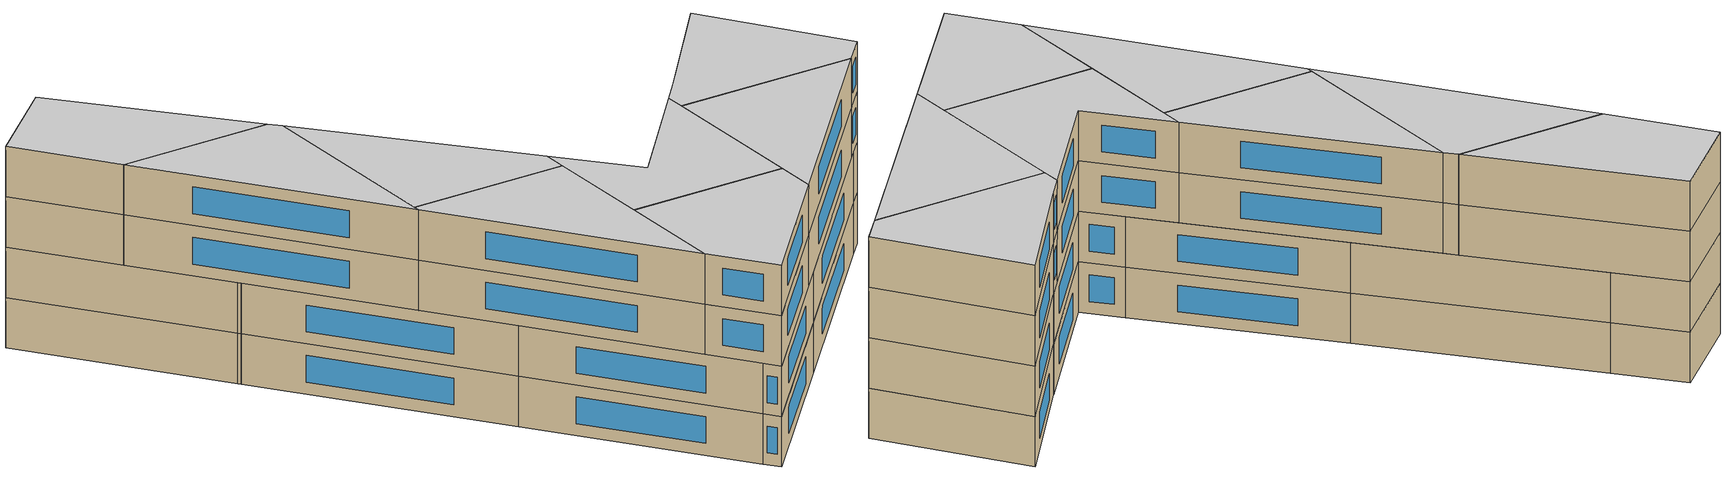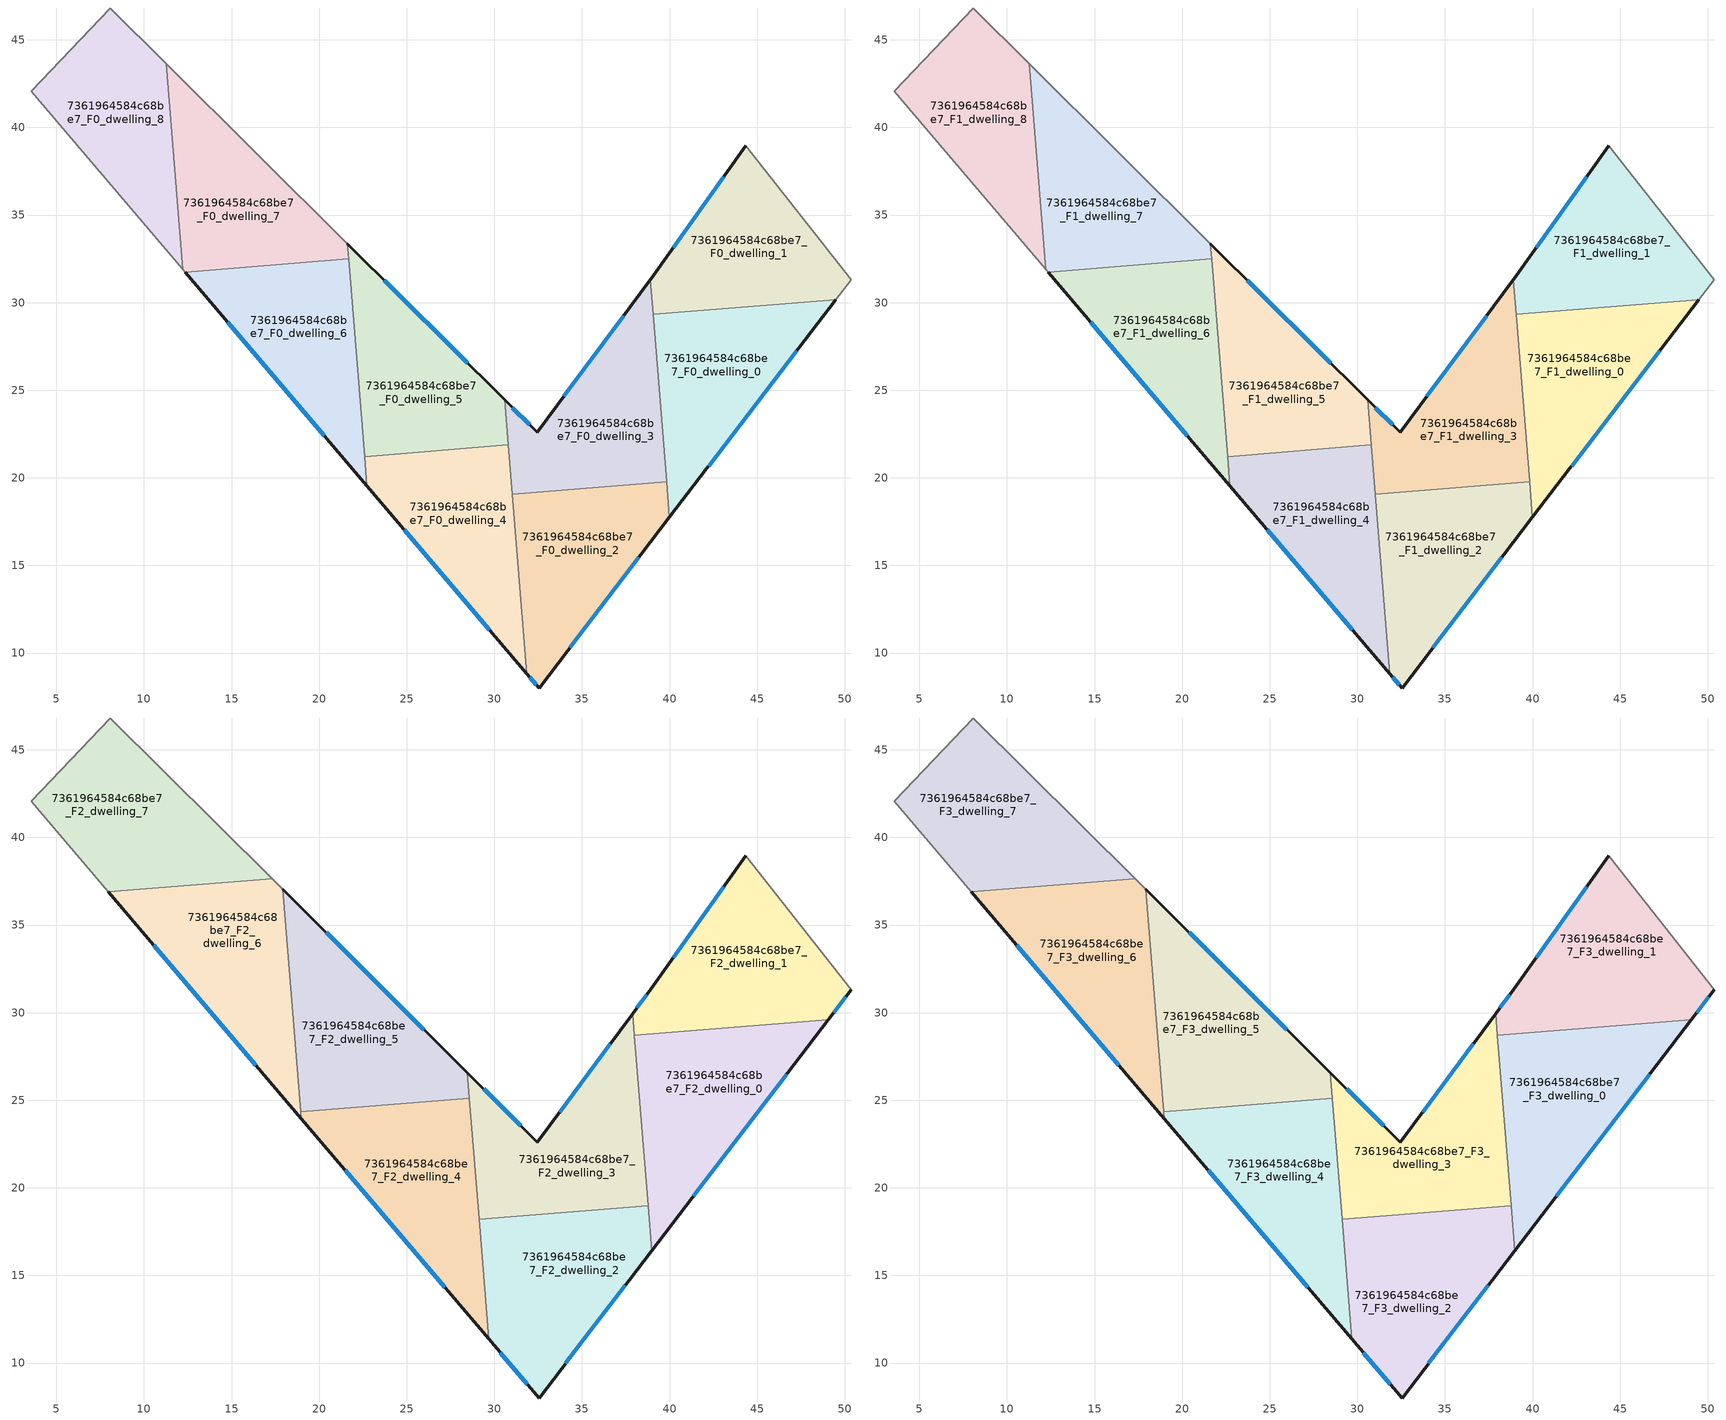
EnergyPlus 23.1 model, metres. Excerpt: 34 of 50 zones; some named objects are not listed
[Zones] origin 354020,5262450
7361964584c68be7_F0_dwelling_0
 floor ground (EU_floor_Construction): 49.49,30.17 39.99,17.74 39.06,29.33 z0
 wall outside (EU_wall_Construction): 39.99,17.74 49.49,30.17 z0:3
 wall to 7361964584c68be7_F0_dwelling_1 (EU_wall_Construction): 49.49,30.17 39.06,29.33 z0:3
 wall to 7361964584c68be7_F0_dwelling_3 (EU_wall_Construction): 39.06,29.33 39.83,19.78 z0:3
 wall to 7361964584c68be7_F0_dwelling_2 (EU_wall_Construction): 39.83,19.78 39.99,17.74 z0:3
 window (EU_Window_Construction): 42.23,20.66 47.26,27.25 z0.7:2.3
7361964584c68be7_F0_dwelling_1
 floor ground (EU_floor_Construction): 44.35,38.96 50.37,31.32 49.49,30.17 39.06,29.33 38.9,31.3 38.93,31.35 z0
 wall outside (EU_wall_Construction): 44.35,38.96 38.93,31.35 38.9,31.3 z0:3
 wall adiabatic (EU_wall_Construction): 49.49,30.17 50.37,31.32 44.35,38.96 z0:3
 wall to 7361964584c68be7_F0_dwelling_3 (EU_wall_Construction): 38.9,31.3 39.06,29.33 z0:3
 window (EU_Window_Construction): 43.08,37.17 40.21,33.13 z0.7:2.3
7361964584c68be7_F0_dwelling_2
 floor ground (EU_floor_Construction): 39.83,19.78 39.99,17.74 32.55,8.01 31.85,8.83 31.03,19.07 z0
 wall outside (EU_wall_Construction): 31.85,8.83 32.55,8.01 39.99,17.74 z0:3
 wall to 7361964584c68be7_F0_dwelling_3 (EU_wall_Construction): 39.83,19.78 31.03,19.07 z0:3
 wall to 7361964584c68be7_F0_dwelling_4 (EU_wall_Construction): 31.03,19.07 31.85,8.83 z0:3
 window (EU_Window_Construction): 32.02,8.63 32.39,8.2 / 34.3,10.29 38.25,15.46 z0.7:2.3
7361964584c68be7_F0_dwelling_3
 floor ground (EU_floor_Construction): 38.9,31.3 39.83,19.78 31.03,19.07 30.6,24.45 32.45,22.6 z0
 wall outside (EU_wall_Construction): 38.9,31.3 32.45,22.6 30.6,24.45 z0:3
 wall to 7361964584c68be7_F0_dwelling_5 (EU_wall_Construction): 30.6,24.45 30.8,21.88 z0:3
 wall to 7361964584c68be7_F0_dwelling_4 (EU_wall_Construction): 30.8,21.88 31.03,19.07 z0:3
 window (EU_Window_Construction): 32.02,23.03 31.03,24.01 / 37.39,29.26 33.97,24.64 z0.7:2.3
7361964584c68be7_F0_dwelling_4
 floor ground (EU_floor_Construction): 30.8,21.88 31.85,8.83 22.73,19.55 22.59,21.22 z0
 wall outside (EU_wall_Construction): 22.73,19.55 31.85,8.83 z0:3
 wall to 7361964584c68be7_F0_dwelling_5 (EU_wall_Construction): 30.8,21.88 22.59,21.22 z0:3
 wall to 7361964584c68be7_F0_dwelling_6 (EU_wall_Construction): 22.59,21.22 22.73,19.55 z0:3
 window (EU_Window_Construction): 24.87,17.03 29.71,11.34 z0.7:2.3
7361964584c68be7_F0_dwelling_5
 floor ground (EU_floor_Construction): 30.6,24.45 30.8,21.88 22.59,21.22 21.62,33.37 z0
 wall outside (EU_wall_Construction): 30.6,24.45 21.62,33.37 z0:3
 wall to 7361964584c68be7_F0_dwelling_7 (EU_wall_Construction): 21.62,33.37 21.69,32.5 z0:3
 wall to 7361964584c68be7_F0_dwelling_6 (EU_wall_Construction): 21.69,32.49 22.59,21.22 z0:3
 window (EU_Window_Construction): 28.49,26.54 23.73,31.28 z0.7:2.3
7361964584c68be7_F0_dwelling_6
 floor ground (EU_floor_Construction): 21.69,32.5 22.73,19.55 12.35,31.74 z0
 wall outside (EU_wall_Construction): 12.35,31.74 22.73,19.55 z0:3
 wall to 7361964584c68be7_F0_dwelling_7 (EU_wall_Construction): 21.69,32.5 12.35,31.74 z0:3
 window (EU_Window_Construction): 14.79,28.88 20.29,22.41 z0.7:2.3
7361964584c68be7_F0_dwelling_7
 floor ground (EU_floor_Construction): 21.62,33.37 21.69,32.5 12.35,31.74 12.22,31.89 11.28,43.65 z0
 wall adiabatic (EU_wall_Construction): 12.22,31.89 12.35,31.74 / 21.62,33.37 11.28,43.65 z0:3
 wall to 7361964584c68be7_F0_dwelling_8 (EU_wall_Construction): 11.28,43.65 12.22,31.89 z0:3
7361964584c68be7_F0_dwelling_8
 floor ground (EU_floor_Construction): 11.28,43.65 12.22,31.89 3.57,42.07 8.09,46.82 z0
 wall adiabatic (EU_wall_Construction): 11.28,43.65 8.09,46.82 3.57,42.07 12.22,31.89 z0:3
7361964584c68be7_F1_dwelling_0
 floor to 7361964584c68be7_F0_dwelling_0 (EU_floor_Construction): 49.49,30.17 39.99,17.74 39.06,29.33 z3
 wall outside (EU_wall_Construction): 39.99,17.74 49.49,30.17 z3:6
 wall to 7361964584c68be7_F1_dwelling_1 (EU_wall_Construction): 49.49,30.17 39.06,29.33 z3:6
 wall to 7361964584c68be7_F1_dwelling_3 (EU_wall_Construction): 39.06,29.33 39.83,19.78 z3:6
 wall to 7361964584c68be7_F1_dwelling_2 (EU_wall_Construction): 39.83,19.78 39.99,17.74 z3:6
 window (EU_Window_Construction): 42.23,20.66 47.26,27.25 z3.7:5.3
7361964584c68be7_F1_dwelling_1
 floor to 7361964584c68be7_F0_dwelling_1 (EU_floor_Construction): 44.35,38.96 50.37,31.32 49.49,30.17 39.06,29.33 38.9,31.3 38.93,31.35 z3
 wall outside (EU_wall_Construction): 44.35,38.96 38.93,31.35 38.9,31.3 z3:6
 wall adiabatic (EU_wall_Construction): 49.49,30.17 50.37,31.32 44.35,38.96 z3:6
 wall to 7361964584c68be7_F1_dwelling_3 (EU_wall_Construction): 38.9,31.3 39.06,29.33 z3:6
 window (EU_Window_Construction): 43.08,37.17 40.21,33.13 z3.7:5.3
7361964584c68be7_F1_dwelling_2
 floor to 7361964584c68be7_F0_dwelling_2 (EU_floor_Construction): 39.83,19.78 39.99,17.74 32.55,8.01 31.85,8.83 31.03,19.07 z3
 wall outside (EU_wall_Construction): 31.85,8.83 32.55,8.01 39.99,17.74 z3:6
 wall to 7361964584c68be7_F1_dwelling_3 (EU_wall_Construction): 39.83,19.78 31.03,19.07 z3:6
 wall to 7361964584c68be7_F1_dwelling_4 (EU_wall_Construction): 31.03,19.07 31.85,8.83 z3:6
 window (EU_Window_Construction): 32.02,8.63 32.39,8.2 / 34.3,10.29 38.25,15.46 z3.7:5.3
7361964584c68be7_F1_dwelling_3
 floor to 7361964584c68be7_F0_dwelling_3 (EU_floor_Construction): 38.9,31.3 39.83,19.78 31.03,19.07 30.6,24.45 32.45,22.6 z3
 wall outside (EU_wall_Construction): 38.9,31.3 32.45,22.6 30.6,24.45 z3:6
 wall to 7361964584c68be7_F1_dwelling_5 (EU_wall_Construction): 30.6,24.45 30.8,21.88 z3:6
 wall to 7361964584c68be7_F1_dwelling_4 (EU_wall_Construction): 30.8,21.88 31.03,19.07 z3:6
 window (EU_Window_Construction): 32.02,23.03 31.03,24.01 / 37.39,29.26 33.97,24.64 z3.7:5.3
7361964584c68be7_F1_dwelling_4
 floor to 7361964584c68be7_F0_dwelling_4 (EU_floor_Construction): 30.8,21.88 31.85,8.83 22.73,19.55 22.59,21.22 z3
 wall outside (EU_wall_Construction): 22.73,19.55 31.85,8.83 z3:6
 wall to 7361964584c68be7_F1_dwelling_5 (EU_wall_Construction): 30.8,21.88 22.59,21.22 z3:6
 wall to 7361964584c68be7_F1_dwelling_6 (EU_wall_Construction): 22.59,21.22 22.73,19.55 z3:6
 window (EU_Window_Construction): 24.87,17.03 29.71,11.34 z3.7:5.3
 ceiling adiabatic (EU_roof_Construction): 29.67,11.39 28.84,21.72 22.59,21.22 22.73,19.55 z6
7361964584c68be7_F1_dwelling_5
 floor to 7361964584c68be7_F0_dwelling_5 (EU_floor_Construction): 30.6,24.45 30.8,21.88 22.59,21.22 21.62,33.37 z3
 wall outside (EU_wall_Construction): 30.6,24.45 21.62,33.37 z3:6
 wall to 7361964584c68be7_F1_dwelling_7 (EU_wall_Construction): 21.62,33.37 21.69,32.5 z3:6
 wall to 7361964584c68be7_F1_dwelling_6 (EU_wall_Construction): 21.69,32.49 22.59,21.22 z3:6
 window (EU_Window_Construction): 28.49,26.54 23.73,31.28 z3.7:5.3
 ceiling adiabatic (EU_roof_Construction): 28.84,21.72 28.45,26.58 21.62,33.37 22.59,21.22 z6
7361964584c68be7_F1_dwelling_6
 floor to 7361964584c68be7_F0_dwelling_6 (EU_floor_Construction): 21.69,32.5 22.73,19.55 12.35,31.74 z3
 wall outside (EU_wall_Construction): 12.35,31.74 22.73,19.55 z3:6
 wall to 7361964584c68be7_F1_dwelling_7 (EU_wall_Construction): 21.69,32.5 12.35,31.74 z3:6
 window (EU_Window_Construction): 14.79,28.88 20.29,22.41 z3.7:5.3
 ceiling adiabatic (EU_roof_Construction): 22.73,19.55 21.69,32.5 18.32,32.22 18.98,23.95 z6
7361964584c68be7_F1_dwelling_7
 floor to 7361964584c68be7_F0_dwelling_7 (EU_floor_Construction): 21.62,33.37 21.69,32.5 12.35,31.74 12.22,31.89 11.28,43.65 z3
 wall adiabatic (EU_wall_Construction): 12.22,31.89 12.35,31.74 / 21.62,33.37 11.28,43.65 z3:6
 wall to 7361964584c68be7_F1_dwelling_8 (EU_wall_Construction): 11.28,43.65 12.22,31.89 z3:6
7361964584c68be7_F1_dwelling_8
 floor to 7361964584c68be7_F0_dwelling_8 (EU_floor_Construction): 11.28,43.65 12.22,31.89 3.57,42.07 8.09,46.82 z3
 wall adiabatic (EU_wall_Construction): 11.28,43.65 8.09,46.82 3.57,42.07 12.22,31.89 z3:6
7361964584c68be7_F2_dwelling_0
 floor to 7361964584c68be7_F1_dwelling_0 (EU_floor_Construction): 49.05,29.59 39.99,17.74 39.11,28.79 z6
 floor to 7361964584c68be7_F1_dwelling_3 (EU_floor_Construction): 39.11,28.79 39.83,19.78 38.72,19.69 37.99,28.7 z6
 floor to 7361964584c68be7_F1_dwelling_2 (EU_floor_Construction): 39.83,19.78 39.99,17.74 38.98,16.42 38.72,19.69 z6
 wall outside (EU_wall_Construction): 38.98,16.42 49.05,29.59 z6:9
 wall to 7361964584c68be7_F2_dwelling_1 (EU_wall_Construction): 49.05,29.59 37.99,28.7 z6:9
 wall to 7361964584c68be7_F2_dwelling_3 (EU_wall_Construction): 37.99,28.7 38.77,18.97 z6:9
 wall to 7361964584c68be7_F2_dwelling_2 (EU_wall_Construction): 38.77,18.97 38.98,16.42 z6:9
 window (EU_Window_Construction): 41.34,19.51 46.69,26.5 z6.7:8.3
7361964584c68be7_F2_dwelling_1
 floor to 7361964584c68be7_F1_dwelling_1 (EU_floor_Construction): 44.35,38.96 50.37,31.32 49.49,30.17 39.06,29.33 38.9,31.3 38.93,31.35 z6
 floor to 7361964584c68be7_F1_dwelling_0 (EU_floor_Construction): 49.49,30.17 49.05,29.59 39.11,28.79 39.06,29.33 z6
 floor to 7361964584c68be7_F1_dwelling_3 (EU_floor_Construction): 38.9,31.3 39.11,28.79 37.99,28.7 37.89,29.94 z6
 wall outside (EU_wall_Construction): 44.35,38.96 38.93,31.35 37.89,29.94 / 49.05,29.59 50.37,31.32 z6:9
 wall adiabatic (EU_wall_Construction): 50.37,31.32 44.35,38.96 z6:9
 wall to 7361964584c68be7_F2_dwelling_3 (EU_wall_Construction): 37.89,29.94 37.99,28.7 z6:9
 window (EU_Window_Construction): 38.69,31.02 38.14,30.27 / 43.08,37.17 40.21,33.13 / 49.36,30 50.06,30.91 z6.7:8.3
7361964584c68be7_F2_dwelling_2
 floor to 7361964584c68be7_F1_dwelling_2 (EU_floor_Construction): 38.77,18.97 38.98,16.42 32.55,8.01 31.85,8.83 31.09,18.35 z6
 floor to 7361964584c68be7_F1_dwelling_4 (EU_floor_Construction): 31.09,18.35 31.85,8.83 29.67,11.39 29.13,18.2 z6
 wall outside (EU_wall_Construction): 29.67,11.39 32.55,8.01 38.98,16.42 z6:9
 wall to 7361964584c68be7_F2_dwelling_3 (EU_wall_Construction): 38.77,18.97 29.13,18.2 z6:9
 wall to 7361964584c68be7_F2_dwelling_4 (EU_wall_Construction): 29.13,18.2 29.67,11.39 z6:9
 window (EU_Window_Construction): 30.35,10.59 31.87,8.8 / 34.06,9.98 37.47,14.44 z6.7:8.3
7361964584c68be7_F2_dwelling_3
 floor to 7361964584c68be7_F1_dwelling_3 (EU_floor_Construction): 37.89,29.94 38.72,19.69 31.03,19.07 30.6,24.45 32.45,22.6 z6
 floor to 7361964584c68be7_F1_dwelling_2 (EU_floor_Construction): 38.72,19.69 38.77,18.97 31.09,18.35 31.03,19.07 z6
 floor to 7361964584c68be7_F1_dwelling_5 (EU_floor_Construction): 30.6,24.45 30.8,21.88 28.84,21.72 28.45,26.58 z6
 floor to 7361964584c68be7_F1_dwelling_4 (EU_floor_Construction): 30.8,21.88 31.09,18.35 29.13,18.2 28.84,21.72 z6
 wall outside (EU_wall_Construction): 37.89,29.94 32.45,22.6 28.45,26.58 z6:9
 wall to 7361964584c68be7_F2_dwelling_5 (EU_wall_Construction): 28.45,26.58 28.57,25.12 z6:9
 wall to 7361964584c68be7_F2_dwelling_4 (EU_wall_Construction): 28.57,25.12 29.13,18.2 z6:9
 window (EU_Window_Construction): 31.51,23.53 29.39,25.64 / 36.61,28.22 33.73,24.32 z6.7:8.3
7361964584c68be7_F2_dwelling_4
 floor adiabatic (EU_floor_Construction): 28.57,25.12 29.67,11.39 18.98,23.95 18.95,24.35 z6
 wall outside (EU_wall_Construction): 18.98,23.95 29.67,11.39 z6:9
 wall to 7361964584c68be7_F2_dwelling_5 (EU_wall_Construction): 28.57,25.12 18.95,24.35 z6:9
 wall to 7361964584c68be7_F2_dwelling_6 (EU_wall_Construction): 18.95,24.35 18.98,23.95 z6:9
 window (EU_Window_Construction): 21.49,21 27.16,14.34 z6.7:8.3
7361964584c68be7_F2_dwelling_5
 floor to 7361964584c68be7_F1_dwelling_7 (EU_floor_Construction): 21.62,33.37 21.69,32.5 18.32,32.22 17.93,37.03 z6
 floor adiabatic (EU_floor_Construction): 28.45,26.58 28.57,25.12 18.95,24.35 18.32,32.22 21.69,32.5 21.62,33.37 z6
 wall outside (EU_wall_Construction): 28.45,26.58 17.93,37.04 z6:9
 wall to 7361964584c68be7_F2_dwelling_6 (EU_wall_Construction): 17.93,37.04 18.95,24.35 z6:9
 window (EU_Window_Construction): 25.98,29.03 20.4,34.58 z6.7:8.3
7361964584c68be7_F2_dwelling_6
 floor to 7361964584c68be7_F1_dwelling_7 (EU_floor_Construction): 17.93,37.03 18.32,32.22 12.35,31.74 12.22,31.89 11.8,37.21 17.31,37.65 z6
 floor to 7361964584c68be7_F1_dwelling_6 (EU_floor_Construction): 18.32,32.22 18.98,23.95 12.35,31.74 z6
 floor to 7361964584c68be7_F1_dwelling_8 (EU_floor_Construction): 11.8,37.21 12.22,31.89 7.96,36.9 z6
 wall outside (EU_wall_Construction): 7.96,36.9 18.98,23.95 z6:9
 wall to 7361964584c68be7_F2_dwelling_7 (EU_wall_Construction): 17.31,37.65 7.96,36.9 z6:9
 wall adiabatic (EU_wall_Construction): 17.93,37.04 17.31,37.65 z6:9
 window (EU_Window_Construction): 10.55,33.86 16.4,26.99 z6.7:8.3
7361964584c68be7_F2_dwelling_7
 floor to 7361964584c68be7_F1_dwelling_8 (EU_floor_Construction): 11.28,43.65 11.8,37.21 7.96,36.9 3.57,42.07 8.09,46.82 z6
 floor to 7361964584c68be7_F1_dwelling_7 (EU_floor_Construction): 17.31,37.65 11.8,37.21 11.28,43.65 z6
 wall adiabatic (EU_wall_Construction): 17.31,37.65 8.09,46.82 3.57,42.07 7.96,36.9 z6:9
7361964584c68be7_F3_dwelling_0
 floor to 7361964584c68be7_F2_dwelling_0 (EU_floor_Construction): 49.05,29.59 38.98,16.42 37.99,28.7 z9
 wall outside (EU_wall_Construction): 38.98,16.42 49.05,29.59 z9:12
 wall to 7361964584c68be7_F3_dwelling_1 (EU_wall_Construction): 49.05,29.59 37.99,28.7 z9:12
 wall to 7361964584c68be7_F3_dwelling_3 (EU_wall_Construction): 37.99,28.7 38.77,18.97 z9:12
 wall to 7361964584c68be7_F3_dwelling_2 (EU_wall_Construction): 38.77,18.97 38.98,16.42 z9:12
 window (EU_Window_Construction): 41.34,19.51 46.69,26.5 z9.7:11.3
 ceiling to 7361964584c68be7_F4_dwelling_0 (EU_floor_Construction): 38.98,16.42 49.05,29.59 37.99,28.7 z12
7361964584c68be7_F3_dwelling_1
 floor to 7361964584c68be7_F2_dwelling_1 (EU_floor_Construction): 44.35,38.96 50.37,31.32 49.05,29.59 37.99,28.7 37.89,29.94 38.93,31.35 z9
 wall outside (EU_wall_Construction): 44.35,38.96 38.93,31.35 37.89,29.94 / 49.05,29.59 50.37,31.32 z9:12
 wall adiabatic (EU_wall_Construction): 50.37,31.32 44.35,38.96 z9:12
 wall to 7361964584c68be7_F3_dwelling_3 (EU_wall_Construction): 37.89,29.94 37.99,28.7 z9:12
 window (EU_Window_Construction): 38.69,31.02 38.14,30.27 / 43.08,37.17 40.21,33.13 / 49.36,30 50.06,30.91 z9.7:11.3
 ceiling to 7361964584c68be7_F4_dwelling_1 (EU_floor_Construction): 49.05,29.59 50.37,31.32 44.35,38.96 38.93,31.35 37.89,29.94 37.99,28.7 z12
7361964584c68be7_F3_dwelling_2
 floor to 7361964584c68be7_F2_dwelling_2 (EU_floor_Construction): 38.77,18.97 38.98,16.42 32.55,8.01 29.67,11.39 29.13,18.2 z9
 wall outside (EU_wall_Construction): 29.67,11.39 32.55,8.01 38.98,16.42 z9:12
 wall to 7361964584c68be7_F3_dwelling_3 (EU_wall_Construction): 38.77,18.97 29.13,18.2 z9:12
 wall to 7361964584c68be7_F3_dwelling_4 (EU_wall_Construction): 29.13,18.2 29.67,11.39 z9:12
 window (EU_Window_Construction): 30.35,10.59 31.87,8.8 / 34.06,9.98 37.47,14.44 z9.7:11.3
 ceiling to 7361964584c68be7_F4_dwelling_2 (EU_floor_Construction): 32.55,8.01 38.98,16.42 38.77,18.97 29.13,18.2 29.67,11.39 z12
7361964584c68be7_F3_dwelling_3
 floor to 7361964584c68be7_F2_dwelling_3 (EU_floor_Construction): 37.89,29.94 38.77,18.97 29.13,18.2 28.45,26.58 32.45,22.6 z9
 wall outside (EU_wall_Construction): 37.89,29.94 32.45,22.6 28.45,26.58 z9:12
 wall to 7361964584c68be7_F3_dwelling_5 (EU_wall_Construction): 28.45,26.58 28.57,25.12 z9:12
 wall to 7361964584c68be7_F3_dwelling_4 (EU_wall_Construction): 28.57,25.12 29.13,18.2 z9:12
 window (EU_Window_Construction): 31.51,23.53 29.39,25.64 / 36.61,28.22 33.73,24.32 z9.7:11.3
 ceiling to 7361964584c68be7_F4_dwelling_3 (EU_floor_Construction): 38.77,18.97 37.89,29.94 32.45,22.6 28.45,26.58 29.13,18.2 z12
7361964584c68be7_F3_dwelling_4
 floor to 7361964584c68be7_F2_dwelling_4 (EU_floor_Construction): 28.57,25.12 29.67,11.39 18.98,23.95 18.95,24.35 z9
 wall outside (EU_wall_Construction): 18.98,23.95 29.67,11.39 z9:12
 wall to 7361964584c68be7_F3_dwelling_5 (EU_wall_Construction): 28.57,25.12 18.95,24.35 z9:12
 wall to 7361964584c68be7_F3_dwelling_6 (EU_wall_Construction): 18.95,24.35 18.98,23.95 z9:12
 window (EU_Window_Construction): 21.49,21 27.16,14.34 z9.7:11.3
 ceiling to 7361964584c68be7_F4_dwelling_4 (EU_floor_Construction): 29.67,11.39 28.57,25.12 18.95,24.35 18.98,23.95 z12
7361964584c68be7_F3_dwelling_5
 floor to 7361964584c68be7_F2_dwelling_5 (EU_floor_Construction): 28.45,26.58 28.57,25.12 18.95,24.35 17.93,37.04 z9
 wall outside (EU_wall_Construction): 28.45,26.58 17.93,37.04 z9:12
 wall to 7361964584c68be7_F3_dwelling_6 (EU_wall_Construction): 17.93,37.04 18.95,24.35 z9:12
 window (EU_Window_Construction): 25.98,29.03 20.4,34.58 z9.7:11.3
 ceiling to 7361964584c68be7_F4_dwelling_5 (EU_floor_Construction): 28.57,25.12 28.45,26.58 17.93,37.04 18.95,24.35 z12
7361964584c68be7_F3_dwelling_6
 floor to 7361964584c68be7_F2_dwelling_6 (EU_floor_Construction): 17.93,37.04 18.98,23.95 7.96,36.9 17.31,37.65 z9
 wall outside (EU_wall_Construction): 7.96,36.9 18.98,23.95 z9:12
 wall to 7361964584c68be7_F3_dwelling_7 (EU_wall_Construction): 17.31,37.65 7.96,36.9 z9:12
 wall adiabatic (EU_wall_Construction): 17.93,37.04 17.31,37.65 z9:12
 window (EU_Window_Construction): 10.55,33.86 16.4,26.99 z9.7:11.3
 ceiling to 7361964584c68be7_F4_dwelling_6 (EU_floor_Construction): 18.98,23.95 17.93,37.04 17.31,37.65 7.96,36.9 z12
7361964584c68be7_F3_dwelling_7
 floor to 7361964584c68be7_F2_dwelling_7 (EU_floor_Construction): 17.31,37.65 7.96,36.9 3.57,42.07 8.09,46.82 z9
 wall adiabatic (EU_wall_Construction): 17.31,37.65 8.09,46.82 3.57,42.07 7.96,36.9 z9:12
 ceiling to 7361964584c68be7_F4_dwelling_7 (EU_floor_Construction): 17.31,37.65 8.09,46.82 3.57,42.07 7.96,36.9 z12
[Building]
EU S2 Campaign: North Axis=0; Terrain=City; Solar Distribution=FullExterior
[Site:Location]
Budapest.Ferenc.Liszt.Intl.AP: Latitude=47.437; Longitude=19.256; Time Zone=1; Elevation=185
[SizingPeriod:WeatherFileDays]
AnnualSizingPeriod: Begin Month=1; Begin Day of Month=1; End Month=12; End Day of Month=31; Day of Week for Start Day=Monday; Use Weather File Daylight Saving Period=No; Use Weather File Rain and Snow Indicators=No
[MATERIAL]
EU_InternalMass_Material: Roughness=MediumRough; Thickness=0.1; Conductivity=1; Density=1800; Specific Heat=900; Thermal Absorptance=0.9; Solar Absorptance=0.7; Visible Absorptance=0.7
[MATERIAL:NOMASS] Roughness=MediumRough; Thermal Absorptance=0.9; Solar Absorptance=0.7; Visible Absorptance=0.7
Name | Thermal Resistance
EU_wall_NoMass | 0.832559
EU_roof_NoMass | 1.39638
EU_floor_NoMass | 0.872794
[WINDOWMATERIAL:SIMPLEGLAZINGSYSTEM]
EU_Window_SimpleGlazing: UFactor=2.79869; Solar Heat Gain Coefficient=0.75; Visible Transmittance=0.75
[CONSTRUCTION]
EU_wall_Construction: EU_wall_NoMass
EU_roof_Construction: EU_roof_NoMass
EU_floor_Construction: EU_floor_NoMass
EU_Window_Construction: EU_Window_SimpleGlazing
EU_InternalMass_Construction: EU_InternalMass_Material
[ZONE] Type=1; Multiplier=1; Ceiling Height=autocalculate; Floor Area=autocalculate; Part of Total Floor Area=Yes
Name | Volume
7361964584c68be7_F0_dwelling_0; 7361964584c68be7_F1_dwelling_0; 7361964584c68be7_F0_dwelling_3; 7361964584c68be7_F1_dwelling_3 | 182.454
7361964584c68be7_F2_dwelling_0; 7361964584c68be7_F3_dwelling_0 | 205.284
7361964584c68be7_F0_dwelling_1; 7361964584c68be7_F1_dwelling_1 | 182.467
7361964584c68be7_F2_dwelling_1; 7361964584c68be7_F3_dwelling_1 | 205.262
7361964584c68be7_F0_dwelling_2; 7361964584c68be7_F1_dwelling_2 | 182.468
7361964584c68be7_F2_dwelling_2; 7361964584c68be7_F3_dwelling_2 | 205.264
7361964584c68be7_F2_dwelling_3; 7361964584c68be7_F3_dwelling_3 | 205.285
7361964584c68be7_F0_dwelling_4; 7361964584c68be7_F1_dwelling_4 | 182.463
7361964584c68be7_F2_dwelling_4; 7361964584c68be7_F3_dwelling_4 | 205.271
7361964584c68be7_F0_dwelling_5; 7361964584c68be7_F1_dwelling_5 | 182.449
7361964584c68be7_F2_dwelling_5; 7361964584c68be7_F3_dwelling_5 | 205.265
7361964584c68be7_F0_dwelling_6; 7361964584c68be7_F1_dwelling_6 | 182.469
7361964584c68be7_F2_dwelling_6; 7361964584c68be7_F3_dwelling_6 | 205.277
7361964584c68be7_F0_dwelling_7; 7361964584c68be7_F1_dwelling_7 | 182.46
7361964584c68be7_F2_dwelling_7; 7361964584c68be7_F3_dwelling_7 | 205.263
7361964584c68be7_F0_dwelling_8; 7361964584c68be7_F1_dwelling_8 | 182.461
[INTERNALMASS] Construction=EU_InternalMass_Construction
Name | Zone or ZoneList | Surface Area
7361964584c68be7_F0_dwelling_0_EU_InternalMass | 7361964584c68be7_F0_dwelling_0 | 60.8168
7361964584c68be7_F0_dwelling_1_EU_InternalMass | 7361964584c68be7_F0_dwelling_1 | 60.8214
7361964584c68be7_F0_dwelling_2_EU_InternalMass | 7361964584c68be7_F0_dwelling_2 | 60.8222
7361964584c68be7_F0_dwelling_3_EU_InternalMass | 7361964584c68be7_F0_dwelling_3 | 60.8165
7361964584c68be7_F0_dwelling_4_EU_InternalMass | 7361964584c68be7_F0_dwelling_4 | 60.8244
7361964584c68be7_F0_dwelling_5_EU_InternalMass | 7361964584c68be7_F0_dwelling_5 | 60.8196
7361964584c68be7_F0_dwelling_6_EU_InternalMass | 7361964584c68be7_F0_dwelling_6 | 60.8227
7361964584c68be7_F0_dwelling_7_EU_InternalMass | 7361964584c68be7_F0_dwelling_7 | 60.8239
7361964584c68be7_F0_dwelling_8_EU_InternalMass | 7361964584c68be7_F0_dwelling_8 | 60.8202
7361964584c68be7_F1_dwelling_0_EU_InternalMass | 7361964584c68be7_F1_dwelling_0 | 60.8168
7361964584c68be7_F1_dwelling_1_EU_InternalMass | 7361964584c68be7_F1_dwelling_1 | 60.8214
7361964584c68be7_F1_dwelling_2_EU_InternalMass | 7361964584c68be7_F1_dwelling_2 | 60.8222
7361964584c68be7_F1_dwelling_3_EU_InternalMass | 7361964584c68be7_F1_dwelling_3 | 60.8165
7361964584c68be7_F1_dwelling_4_EU_InternalMass | 7361964584c68be7_F1_dwelling_4 | 60.8244
7361964584c68be7_F1_dwelling_5_EU_InternalMass | 7361964584c68be7_F1_dwelling_5 | 60.8196
7361964584c68be7_F1_dwelling_6_EU_InternalMass | 7361964584c68be7_F1_dwelling_6 | 60.8227
7361964584c68be7_F1_dwelling_7_EU_InternalMass | 7361964584c68be7_F1_dwelling_7 | 60.8239
7361964584c68be7_F1_dwelling_8_EU_InternalMass | 7361964584c68be7_F1_dwelling_8 | 60.8202
7361964584c68be7_F2_dwelling_0_EU_InternalMass | 7361964584c68be7_F2_dwelling_0 | 68.4301
7361964584c68be7_F2_dwelling_1_EU_InternalMass | 7361964584c68be7_F2_dwelling_1 | 68.4207
7361964584c68be7_F2_dwelling_2_EU_InternalMass | 7361964584c68be7_F2_dwelling_2 | 68.422
7361964584c68be7_F2_dwelling_3_EU_InternalMass | 7361964584c68be7_F2_dwelling_3 | 68.4259
7361964584c68be7_F2_dwelling_4_EU_InternalMass | 7361964584c68be7_F2_dwelling_4 | 68.425
7361964584c68be7_F2_dwelling_5_EU_InternalMass | 7361964584c68be7_F2_dwelling_5 | 68.418
7361964584c68be7_F2_dwelling_6_EU_InternalMass | 7361964584c68be7_F2_dwelling_6 | 68.4309
7361964584c68be7_F2_dwelling_7_EU_InternalMass | 7361964584c68be7_F2_dwelling_7 | 68.4201
7361964584c68be7_F3_dwelling_0_EU_InternalMass | 7361964584c68be7_F3_dwelling_0 | 68.4301
7361964584c68be7_F3_dwelling_1_EU_InternalMass | 7361964584c68be7_F3_dwelling_1 | 68.4207
7361964584c68be7_F3_dwelling_2_EU_InternalMass | 7361964584c68be7_F3_dwelling_2 | 68.422
7361964584c68be7_F3_dwelling_3_EU_InternalMass | 7361964584c68be7_F3_dwelling_3 | 68.4259
7361964584c68be7_F3_dwelling_4_EU_InternalMass | 7361964584c68be7_F3_dwelling_4 | 68.425
7361964584c68be7_F3_dwelling_5_EU_InternalMass | 7361964584c68be7_F3_dwelling_5 | 68.418
7361964584c68be7_F3_dwelling_6_EU_InternalMass | 7361964584c68be7_F3_dwelling_6 | 68.4309
7361964584c68be7_F3_dwelling_7_EU_InternalMass | 7361964584c68be7_F3_dwelling_7 | 68.4201
[OTHEREQUIPMENT] Fuel Type=Electricity; Design Level Calculation Method=Watts/Area; Power per Zone Floor Area=1; Fraction Latent=0; Fraction Radiant=0; Fraction Lost=0; Carbon Dioxide Generation Rate=0; EndUse Subcategory=EU_Step8_InternalGains
Name | Zone or ZoneList or Space or SpaceList | Schedule
EU_Step8_InternalGain_7361964584c68be7_F0_dwelling_0_f000 | 7361964584c68be7_F0_dwelling_0 | EU_Step8_GainSchedule_7361964584c68be7_F0_dwelling_0_f000
EU_Step8_InternalGain_7361964584c68be7_F0_dwelling_1_f000 | 7361964584c68be7_F0_dwelling_1 | EU_Step8_GainSchedule_7361964584c68be7_F0_dwelling_1_f000
EU_Step8_InternalGain_7361964584c68be7_F0_dwelling_2_f000 | 7361964584c68be7_F0_dwelling_2 | EU_Step8_GainSchedule_7361964584c68be7_F0_dwelling_2_f000
EU_Step8_InternalGain_7361964584c68be7_F0_dwelling_3_f000 | 7361964584c68be7_F0_dwelling_3 | EU_Step8_GainSchedule_7361964584c68be7_F0_dwelling_3_f000
EU_Step8_InternalGain_7361964584c68be7_F0_dwelling_4_f000 | 7361964584c68be7_F0_dwelling_4 | EU_Step8_GainSchedule_7361964584c68be7_F0_dwelling_4_f000
EU_Step8_InternalGain_7361964584c68be7_F0_dwelling_5_f000 | 7361964584c68be7_F0_dwelling_5 | EU_Step8_GainSchedule_7361964584c68be7_F0_dwelling_5_f000
EU_Step8_InternalGain_7361964584c68be7_F0_dwelling_6_f000 | 7361964584c68be7_F0_dwelling_6 | EU_Step8_GainSchedule_7361964584c68be7_F0_dwelling_6_f000
EU_Step8_InternalGain_7361964584c68be7_F0_dwelling_7_f000 | 7361964584c68be7_F0_dwelling_7 | EU_Step8_GainSchedule_7361964584c68be7_F0_dwelling_7_f000
EU_Step8_InternalGain_7361964584c68be7_F0_dwelling_8_f000 | 7361964584c68be7_F0_dwelling_8 | EU_Step8_GainSchedule_7361964584c68be7_F0_dwelling_8_f000
EU_Step8_InternalGain_7361964584c68be7_F1_dwelling_0_f000 | 7361964584c68be7_F1_dwelling_0 | EU_Step8_GainSchedule_7361964584c68be7_F1_dwelling_0_f000
EU_Step8_InternalGain_7361964584c68be7_F1_dwelling_1_f000 | 7361964584c68be7_F1_dwelling_1 | EU_Step8_GainSchedule_7361964584c68be7_F1_dwelling_1_f000
EU_Step8_InternalGain_7361964584c68be7_F1_dwelling_2_f000 | 7361964584c68be7_F1_dwelling_2 | EU_Step8_GainSchedule_7361964584c68be7_F1_dwelling_2_f000
EU_Step8_InternalGain_7361964584c68be7_F1_dwelling_3_f000 | 7361964584c68be7_F1_dwelling_3 | EU_Step8_GainSchedule_7361964584c68be7_F1_dwelling_3_f000
EU_Step8_InternalGain_7361964584c68be7_F1_dwelling_4_f000 | 7361964584c68be7_F1_dwelling_4 | EU_Step8_GainSchedule_7361964584c68be7_F1_dwelling_4_f000
EU_Step8_InternalGain_7361964584c68be7_F1_dwelling_5_f000 | 7361964584c68be7_F1_dwelling_5 | EU_Step8_GainSchedule_7361964584c68be7_F1_dwelling_5_f000
EU_Step8_InternalGain_7361964584c68be7_F1_dwelling_6_f000 | 7361964584c68be7_F1_dwelling_6 | EU_Step8_GainSchedule_7361964584c68be7_F1_dwelling_6_f000
EU_Step8_InternalGain_7361964584c68be7_F1_dwelling_7_f000 | 7361964584c68be7_F1_dwelling_7 | EU_Step8_GainSchedule_7361964584c68be7_F1_dwelling_7_f000
EU_Step8_InternalGain_7361964584c68be7_F1_dwelling_8_f000 | 7361964584c68be7_F1_dwelling_8 | EU_Step8_GainSchedule_7361964584c68be7_F1_dwelling_8_f000
EU_Step8_InternalGain_7361964584c68be7_F2_dwelling_0_f000 | 7361964584c68be7_F2_dwelling_0 | EU_Step8_GainSchedule_7361964584c68be7_F2_dwelling_0_f000
EU_Step8_InternalGain_7361964584c68be7_F2_dwelling_1_f000 | 7361964584c68be7_F2_dwelling_1 | EU_Step8_GainSchedule_7361964584c68be7_F2_dwelling_1_f000
EU_Step8_InternalGain_7361964584c68be7_F2_dwelling_2_f000 | 7361964584c68be7_F2_dwelling_2 | EU_Step8_GainSchedule_7361964584c68be7_F2_dwelling_2_f000
EU_Step8_InternalGain_7361964584c68be7_F2_dwelling_3_f000 | 7361964584c68be7_F2_dwelling_3 | EU_Step8_GainSchedule_7361964584c68be7_F2_dwelling_3_f000
EU_Step8_InternalGain_7361964584c68be7_F2_dwelling_4_f000 | 7361964584c68be7_F2_dwelling_4 | EU_Step8_GainSchedule_7361964584c68be7_F2_dwelling_4_f000
EU_Step8_InternalGain_7361964584c68be7_F2_dwelling_5_f000 | 7361964584c68be7_F2_dwelling_5 | EU_Step8_GainSchedule_7361964584c68be7_F2_dwelling_5_f000
EU_Step8_InternalGain_7361964584c68be7_F2_dwelling_6_f000 | 7361964584c68be7_F2_dwelling_6 | EU_Step8_GainSchedule_7361964584c68be7_F2_dwelling_6_f000
EU_Step8_InternalGain_7361964584c68be7_F2_dwelling_7_f000 | 7361964584c68be7_F2_dwelling_7 | EU_Step8_GainSchedule_7361964584c68be7_F2_dwelling_7_f000
EU_Step8_InternalGain_7361964584c68be7_F3_dwelling_0_f000 | 7361964584c68be7_F3_dwelling_0 | EU_Step8_GainSchedule_7361964584c68be7_F3_dwelling_0_f000
EU_Step8_InternalGain_7361964584c68be7_F3_dwelling_1_f000 | 7361964584c68be7_F3_dwelling_1 | EU_Step8_GainSchedule_7361964584c68be7_F3_dwelling_1_f000
EU_Step8_InternalGain_7361964584c68be7_F3_dwelling_2_f000 | 7361964584c68be7_F3_dwelling_2 | EU_Step8_GainSchedule_7361964584c68be7_F3_dwelling_2_f000
EU_Step8_InternalGain_7361964584c68be7_F3_dwelling_3_f000 | 7361964584c68be7_F3_dwelling_3 | EU_Step8_GainSchedule_7361964584c68be7_F3_dwelling_3_f000
EU_Step8_InternalGain_7361964584c68be7_F3_dwelling_4_f000 | 7361964584c68be7_F3_dwelling_4 | EU_Step8_GainSchedule_7361964584c68be7_F3_dwelling_4_f000
EU_Step8_InternalGain_7361964584c68be7_F3_dwelling_5_f000 | 7361964584c68be7_F3_dwelling_5 | EU_Step8_GainSchedule_7361964584c68be7_F3_dwelling_5_f000
EU_Step8_InternalGain_7361964584c68be7_F3_dwelling_6_f000 | 7361964584c68be7_F3_dwelling_6 | EU_Step8_GainSchedule_7361964584c68be7_F3_dwelling_6_f000
EU_Step8_InternalGain_7361964584c68be7_F3_dwelling_7_f000 | 7361964584c68be7_F3_dwelling_7 | EU_Step8_GainSchedule_7361964584c68be7_F3_dwelling_7_f000
[ZONEVENTILATION:DESIGNFLOWRATE] Schedule=EU_AlwaysOn; Design Flow Rate Calculation Method=AirChanges/Hour; Air Changes per Hour=0.475469; Ventilation Type=Natural; Fan Pressure Rise=0; Fan Total Efficiency=1; Constant Term Coefficient=1; Temperature Term Coefficient=0; Velocity Term Coefficient=0; Velocity Squared Term Coefficient=0; Minimum Indoor Temperature=-100; Maximum Indoor Temperature=100; Delta Temperature=-100; Minimum Outdoor Temperature=-100; Maximum Outdoor Temperature=100; Maximum Wind Speed=40
Name | Zone or ZoneList or Space or SpaceList
EU_ConstantAir_7361964584c68be7_F0_dwelling_0 | 7361964584c68be7_F0_dwelling_0
EU_ConstantAir_7361964584c68be7_F0_dwelling_1 | 7361964584c68be7_F0_dwelling_1
EU_ConstantAir_7361964584c68be7_F0_dwelling_2 | 7361964584c68be7_F0_dwelling_2
EU_ConstantAir_7361964584c68be7_F0_dwelling_3 | 7361964584c68be7_F0_dwelling_3
EU_ConstantAir_7361964584c68be7_F0_dwelling_4 | 7361964584c68be7_F0_dwelling_4
EU_ConstantAir_7361964584c68be7_F0_dwelling_5 | 7361964584c68be7_F0_dwelling_5
EU_ConstantAir_7361964584c68be7_F0_dwelling_6 | 7361964584c68be7_F0_dwelling_6
EU_ConstantAir_7361964584c68be7_F0_dwelling_7 | 7361964584c68be7_F0_dwelling_7
EU_ConstantAir_7361964584c68be7_F0_dwelling_8 | 7361964584c68be7_F0_dwelling_8
EU_ConstantAir_7361964584c68be7_F1_dwelling_0 | 7361964584c68be7_F1_dwelling_0
EU_ConstantAir_7361964584c68be7_F1_dwelling_1 | 7361964584c68be7_F1_dwelling_1
EU_ConstantAir_7361964584c68be7_F1_dwelling_2 | 7361964584c68be7_F1_dwelling_2
EU_ConstantAir_7361964584c68be7_F1_dwelling_3 | 7361964584c68be7_F1_dwelling_3
EU_ConstantAir_7361964584c68be7_F1_dwelling_4 | 7361964584c68be7_F1_dwelling_4
EU_ConstantAir_7361964584c68be7_F1_dwelling_5 | 7361964584c68be7_F1_dwelling_5
EU_ConstantAir_7361964584c68be7_F1_dwelling_6 | 7361964584c68be7_F1_dwelling_6
EU_ConstantAir_7361964584c68be7_F1_dwelling_7 | 7361964584c68be7_F1_dwelling_7
EU_ConstantAir_7361964584c68be7_F1_dwelling_8 | 7361964584c68be7_F1_dwelling_8
EU_ConstantAir_7361964584c68be7_F2_dwelling_0 | 7361964584c68be7_F2_dwelling_0
EU_ConstantAir_7361964584c68be7_F2_dwelling_1 | 7361964584c68be7_F2_dwelling_1
EU_ConstantAir_7361964584c68be7_F2_dwelling_2 | 7361964584c68be7_F2_dwelling_2
EU_ConstantAir_7361964584c68be7_F2_dwelling_3 | 7361964584c68be7_F2_dwelling_3
EU_ConstantAir_7361964584c68be7_F2_dwelling_4 | 7361964584c68be7_F2_dwelling_4
EU_ConstantAir_7361964584c68be7_F2_dwelling_5 | 7361964584c68be7_F2_dwelling_5
EU_ConstantAir_7361964584c68be7_F2_dwelling_6 | 7361964584c68be7_F2_dwelling_6
EU_ConstantAir_7361964584c68be7_F2_dwelling_7 | 7361964584c68be7_F2_dwelling_7
EU_ConstantAir_7361964584c68be7_F3_dwelling_0 | 7361964584c68be7_F3_dwelling_0
EU_ConstantAir_7361964584c68be7_F3_dwelling_1 | 7361964584c68be7_F3_dwelling_1
EU_ConstantAir_7361964584c68be7_F3_dwelling_2 | 7361964584c68be7_F3_dwelling_2
EU_ConstantAir_7361964584c68be7_F3_dwelling_3 | 7361964584c68be7_F3_dwelling_3
EU_ConstantAir_7361964584c68be7_F3_dwelling_4 | 7361964584c68be7_F3_dwelling_4
EU_ConstantAir_7361964584c68be7_F3_dwelling_5 | 7361964584c68be7_F3_dwelling_5
EU_ConstantAir_7361964584c68be7_F3_dwelling_6 | 7361964584c68be7_F3_dwelling_6
EU_ConstantAir_7361964584c68be7_F3_dwelling_7 | 7361964584c68be7_F3_dwelling_7
[HVACTEMPLATE:THERMOSTAT] Constant Heating Setpoint=20; Constant Cooling Setpoint=50
EU_HeatOnly_7361964584c68be7_F0_dwelling_0; EU_HeatOnly_7361964584c68be7_F0_dwelling_1; EU_HeatOnly_7361964584c68be7_F0_dwelling_2; EU_HeatOnly_7361964584c68be7_F0_dwelling_3; EU_HeatOnly_7361964584c68be7_F0_dwelling_4; EU_HeatOnly_7361964584c68be7_F0_dwelling_5; EU_HeatOnly_7361964584c68be7_F0_dwelling_6; EU_HeatOnly_7361964584c68be7_F0_dwelling_7; EU_HeatOnly_7361964584c68be7_F0_dwelling_8
[HVACTEMPLATE:ZONE:IDEALLOADSAIRSYSTEM] System Availability Schedule=EU_AlwaysOn; Maximum Heating Supply Air Temperature=50; Minimum Cooling Supply Air Temperature=13; Maximum Heating Supply Air Humidity Ratio=0.0156; Minimum Cooling Supply Air Humidity Ratio=0.0077; Heating Limit=NoLimit; Cooling Limit=NoLimit; Heating Availability Schedule=EU_AlwaysOn; Cooling Availability Schedule=EU_CoolingOff; Dehumidification Control Type=ConstantSensibleHeatRatio; Cooling Sensible Heat Ratio=0.7; Dehumidification Setpoint=60; Humidification Control Type=None; Humidification Setpoint=30; Outdoor Air Method=None; Outdoor Air Flow Rate per Person=0.00944; Outdoor Air Flow Rate per Zone Floor Area=0; Outdoor Air Flow Rate per Zone=0; Demand Controlled Ventilation Type=None; Outdoor Air Economizer Type=NoEconomizer; Heat Recovery Type=None; Sensible Heat Recovery Effectiveness=0.7; Latent Heat Recovery Effectiveness=0.65
Name | Template Thermostat
7361964584c68be7_F0_dwelling_0 | EU_HeatOnly_7361964584c68be7_F0_dwelling_0
7361964584c68be7_F0_dwelling_1 | EU_HeatOnly_7361964584c68be7_F0_dwelling_1
7361964584c68be7_F0_dwelling_2 | EU_HeatOnly_7361964584c68be7_F0_dwelling_2
7361964584c68be7_F0_dwelling_3 | EU_HeatOnly_7361964584c68be7_F0_dwelling_3
7361964584c68be7_F0_dwelling_4 | EU_HeatOnly_7361964584c68be7_F0_dwelling_4
7361964584c68be7_F0_dwelling_5 | EU_HeatOnly_7361964584c68be7_F0_dwelling_5
7361964584c68be7_F0_dwelling_6 | EU_HeatOnly_7361964584c68be7_F0_dwelling_6
7361964584c68be7_F0_dwelling_7 | EU_HeatOnly_7361964584c68be7_F0_dwelling_7
7361964584c68be7_F0_dwelling_8 | EU_HeatOnly_7361964584c68be7_F0_dwelling_8
7361964584c68be7_F1_dwelling_0 | EU_HeatOnly_7361964584c68be7_F1_dwelling_0
7361964584c68be7_F1_dwelling_1 | EU_HeatOnly_7361964584c68be7_F1_dwelling_1
7361964584c68be7_F1_dwelling_2 | EU_HeatOnly_7361964584c68be7_F1_dwelling_2
7361964584c68be7_F1_dwelling_3 | EU_HeatOnly_7361964584c68be7_F1_dwelling_3
7361964584c68be7_F1_dwelling_4 | EU_HeatOnly_7361964584c68be7_F1_dwelling_4
7361964584c68be7_F1_dwelling_5 | EU_HeatOnly_7361964584c68be7_F1_dwelling_5
7361964584c68be7_F1_dwelling_6 | EU_HeatOnly_7361964584c68be7_F1_dwelling_6
7361964584c68be7_F1_dwelling_7 | EU_HeatOnly_7361964584c68be7_F1_dwelling_7
7361964584c68be7_F1_dwelling_8 | EU_HeatOnly_7361964584c68be7_F1_dwelling_8
7361964584c68be7_F2_dwelling_0 | EU_HeatOnly_7361964584c68be7_F2_dwelling_0
7361964584c68be7_F2_dwelling_1 | EU_HeatOnly_7361964584c68be7_F2_dwelling_1
7361964584c68be7_F2_dwelling_2 | EU_HeatOnly_7361964584c68be7_F2_dwelling_2
7361964584c68be7_F2_dwelling_3 | EU_HeatOnly_7361964584c68be7_F2_dwelling_3
7361964584c68be7_F2_dwelling_4 | EU_HeatOnly_7361964584c68be7_F2_dwelling_4
7361964584c68be7_F2_dwelling_5 | EU_HeatOnly_7361964584c68be7_F2_dwelling_5
7361964584c68be7_F2_dwelling_6 | EU_HeatOnly_7361964584c68be7_F2_dwelling_6
7361964584c68be7_F2_dwelling_7 | EU_HeatOnly_7361964584c68be7_F2_dwelling_7
7361964584c68be7_F3_dwelling_0 | EU_HeatOnly_7361964584c68be7_F3_dwelling_0
7361964584c68be7_F3_dwelling_1 | EU_HeatOnly_7361964584c68be7_F3_dwelling_1
7361964584c68be7_F3_dwelling_2 | EU_HeatOnly_7361964584c68be7_F3_dwelling_2
7361964584c68be7_F3_dwelling_3 | EU_HeatOnly_7361964584c68be7_F3_dwelling_3
7361964584c68be7_F3_dwelling_4 | EU_HeatOnly_7361964584c68be7_F3_dwelling_4
7361964584c68be7_F3_dwelling_5 | EU_HeatOnly_7361964584c68be7_F3_dwelling_5
7361964584c68be7_F3_dwelling_6 | EU_HeatOnly_7361964584c68be7_F3_dwelling_6
7361964584c68be7_F3_dwelling_7 | EU_HeatOnly_7361964584c68be7_F3_dwelling_7
[SIZING:ZONE] Zone Cooling Design Supply Air Temperature Input Method=SupplyAirTemperature; Zone Cooling Design Supply Air Temperature=13; Zone Heating Design Supply Air Temperature Input Method=SupplyAirTemperature; Zone Heating Design Supply Air Temperature=50; Zone Cooling Design Supply Air Humidity Ratio=0.008; Zone Heating Design Supply Air Humidity Ratio=0.008; Cooling Design Air Flow Method=DesignDay; Cooling Design Air Flow Rate=0; Cooling Minimum Air Flow per Zone Floor Area=0.000762; Cooling Minimum Air Flow=0; Cooling Minimum Air Flow Fraction=0.2; Heating Design Air Flow Method=DesignDay; Heating Design Air Flow Rate=0; Heating Maximum Air Flow per Zone Floor Area=0.002032; Heating Maximum Air Flow=0.141576; Heating Maximum Air Flow Fraction=0.3; Account for Dedicated Outdoor Air System=No; Dedicated Outdoor Air System Control Strategy=NeutralSupplyAir; Dedicated Outdoor Air Low Setpoint Temperature for Design=autosize; Dedicated Outdoor Air High Setpoint Temperature for Design=autosize; Zone Load Sizing Method=Sensible Load Only No Latent Load; Zone Latent Cooling Design Supply Air Humidity Ratio Input Method=HumidityRatioDifference; Zone Cooling Design Supply Air Humidity Ratio Difference=0.005; Zone Latent Heating Design Supply Air Humidity Ratio Input Method=HumidityRatioDifference; Zone Humidification Design Supply Air Humidity Ratio Difference=0.005
7361964584c68be7_F0_dwelling_0; 7361964584c68be7_F0_dwelling_1; 7361964584c68be7_F0_dwelling_2; 7361964584c68be7_F0_dwelling_3; 7361964584c68be7_F0_dwelling_4; 7361964584c68be7_F0_dwelling_5; 7361964584c68be7_F0_dwelling_6; 7361964584c68be7_F0_dwelling_7; 7361964584c68be7_F0_dwelling_8; 7361964584c68be7_F1_dwelling_0; 7361964584c68be7_F1_dwelling_1; 7361964584c68be7_F1_dwelling_2; 7361964584c68be7_F1_dwelling_3; 7361964584c68be7_F1_dwelling_4; 7361964584c68be7_F1_dwelling_5; 7361964584c68be7_F1_dwelling_6; 7361964584c68be7_F1_dwelling_7; 7361964584c68be7_F1_dwelling_8; 7361964584c68be7_F2_dwelling_0; 7361964584c68be7_F2_dwelling_1; 7361964584c68be7_F2_dwelling_2; 7361964584c68be7_F2_dwelling_3; 7361964584c68be7_F2_dwelling_4; 7361964584c68be7_F2_dwelling_5; 7361964584c68be7_F2_dwelling_6; 7361964584c68be7_F2_dwelling_7; 7361964584c68be7_F3_dwelling_0; 7361964584c68be7_F3_dwelling_1; 7361964584c68be7_F3_dwelling_2; 7361964584c68be7_F3_dwelling_3; 7361964584c68be7_F3_dwelling_4; 7361964584c68be7_F3_dwelling_5; 7361964584c68be7_F3_dwelling_6; 7361964584c68be7_F3_dwelling_7
[SCHEDULE:CONSTANT]
Name | Hourly Value
EU_AlwaysOn | 1
EU_CoolingOff | 0
[SCHEDULE:FILE] Column Number=1; Rows to Skip at Top=0; Number of Hours of Data=8760; Column Separator=Comma; Interpolate to Timestep=No; Minutes per Item=60; Adjust Schedule for Daylight Savings=Yes
Name | File
EU_Step8_GainSchedule_7361964584c68be7_F0_dwelling_0_f000 | ../../schedules/7361964584c68be7/7361964584c68be7_F0_dwelling_0_f000_gain.csv
EU_Step8_GainSchedule_7361964584c68be7_F0_dwelling_1_f000 | ../../schedules/7361964584c68be7/7361964584c68be7_F0_dwelling_1_f000_gain.csv
EU_Step8_GainSchedule_7361964584c68be7_F0_dwelling_2_f000 | ../../schedules/7361964584c68be7/7361964584c68be7_F0_dwelling_2_f000_gain.csv
EU_Step8_GainSchedule_7361964584c68be7_F0_dwelling_3_f000 | ../../schedules/7361964584c68be7/7361964584c68be7_F0_dwelling_3_f000_gain.csv
EU_Step8_GainSchedule_7361964584c68be7_F0_dwelling_4_f000 | ../../schedules/7361964584c68be7/7361964584c68be7_F0_dwelling_4_f000_gain.csv
EU_Step8_GainSchedule_7361964584c68be7_F0_dwelling_5_f000 | ../../schedules/7361964584c68be7/7361964584c68be7_F0_dwelling_5_f000_gain.csv
EU_Step8_GainSchedule_7361964584c68be7_F0_dwelling_6_f000 | ../../schedules/7361964584c68be7/7361964584c68be7_F0_dwelling_6_f000_gain.csv
EU_Step8_GainSchedule_7361964584c68be7_F0_dwelling_7_f000 | ../../schedules/7361964584c68be7/7361964584c68be7_F0_dwelling_7_f000_gain.csv
EU_Step8_GainSchedule_7361964584c68be7_F0_dwelling_8_f000 | ../../schedules/7361964584c68be7/7361964584c68be7_F0_dwelling_8_f000_gain.csv
EU_Step8_GainSchedule_7361964584c68be7_F1_dwelling_0_f000 | ../../schedules/7361964584c68be7/7361964584c68be7_F1_dwelling_0_f000_gain.csv
EU_Step8_GainSchedule_7361964584c68be7_F1_dwelling_1_f000 | ../../schedules/7361964584c68be7/7361964584c68be7_F1_dwelling_1_f000_gain.csv
EU_Step8_GainSchedule_7361964584c68be7_F1_dwelling_2_f000 | ../../schedules/7361964584c68be7/7361964584c68be7_F1_dwelling_2_f000_gain.csv
EU_Step8_GainSchedule_7361964584c68be7_F1_dwelling_3_f000 | ../../schedules/7361964584c68be7/7361964584c68be7_F1_dwelling_3_f000_gain.csv
EU_Step8_GainSchedule_7361964584c68be7_F1_dwelling_4_f000 | ../../schedules/7361964584c68be7/7361964584c68be7_F1_dwelling_4_f000_gain.csv
EU_Step8_GainSchedule_7361964584c68be7_F1_dwelling_5_f000 | ../../schedules/7361964584c68be7/7361964584c68be7_F1_dwelling_5_f000_gain.csv
EU_Step8_GainSchedule_7361964584c68be7_F1_dwelling_6_f000 | ../../schedules/7361964584c68be7/7361964584c68be7_F1_dwelling_6_f000_gain.csv
EU_Step8_GainSchedule_7361964584c68be7_F1_dwelling_7_f000 | ../../schedules/7361964584c68be7/7361964584c68be7_F1_dwelling_7_f000_gain.csv
EU_Step8_GainSchedule_7361964584c68be7_F1_dwelling_8_f000 | ../../schedules/7361964584c68be7/7361964584c68be7_F1_dwelling_8_f000_gain.csv
EU_Step8_GainSchedule_7361964584c68be7_F2_dwelling_0_f000 | ../../schedules/7361964584c68be7/7361964584c68be7_F2_dwelling_0_f000_gain.csv
EU_Step8_GainSchedule_7361964584c68be7_F2_dwelling_1_f000 | ../../schedules/7361964584c68be7/7361964584c68be7_F2_dwelling_1_f000_gain.csv
EU_Step8_GainSchedule_7361964584c68be7_F2_dwelling_2_f000 | ../../schedules/7361964584c68be7/7361964584c68be7_F2_dwelling_2_f000_gain.csv
EU_Step8_GainSchedule_7361964584c68be7_F2_dwelling_3_f000 | ../../schedules/7361964584c68be7/7361964584c68be7_F2_dwelling_3_f000_gain.csv
EU_Step8_GainSchedule_7361964584c68be7_F2_dwelling_4_f000 | ../../schedules/7361964584c68be7/7361964584c68be7_F2_dwelling_4_f000_gain.csv
EU_Step8_GainSchedule_7361964584c68be7_F2_dwelling_5_f000 | ../../schedules/7361964584c68be7/7361964584c68be7_F2_dwelling_5_f000_gain.csv
EU_Step8_GainSchedule_7361964584c68be7_F2_dwelling_6_f000 | ../../schedules/7361964584c68be7/7361964584c68be7_F2_dwelling_6_f000_gain.csv
EU_Step8_GainSchedule_7361964584c68be7_F2_dwelling_7_f000 | ../../schedules/7361964584c68be7/7361964584c68be7_F2_dwelling_7_f000_gain.csv
EU_Step8_GainSchedule_7361964584c68be7_F3_dwelling_0_f000 | ../../schedules/7361964584c68be7/7361964584c68be7_F3_dwelling_0_f000_gain.csv
EU_Step8_GainSchedule_7361964584c68be7_F3_dwelling_1_f000 | ../../schedules/7361964584c68be7/7361964584c68be7_F3_dwelling_1_f000_gain.csv
EU_Step8_GainSchedule_7361964584c68be7_F3_dwelling_2_f000 | ../../schedules/7361964584c68be7/7361964584c68be7_F3_dwelling_2_f000_gain.csv
EU_Step8_GainSchedule_7361964584c68be7_F3_dwelling_3_f000 | ../../schedules/7361964584c68be7/7361964584c68be7_F3_dwelling_3_f000_gain.csv
EU_Step8_GainSchedule_7361964584c68be7_F3_dwelling_4_f000 | ../../schedules/7361964584c68be7/7361964584c68be7_F3_dwelling_4_f000_gain.csv
EU_Step8_GainSchedule_7361964584c68be7_F3_dwelling_5_f000 | ../../schedules/7361964584c68be7/7361964584c68be7_F3_dwelling_5_f000_gain.csv
EU_Step8_GainSchedule_7361964584c68be7_F3_dwelling_6_f000 | ../../schedules/7361964584c68be7/7361964584c68be7_F3_dwelling_6_f000_gain.csv
EU_Step8_GainSchedule_7361964584c68be7_F3_dwelling_7_f000 | ../../schedules/7361964584c68be7/7361964584c68be7_F3_dwelling_7_f000_gain.csv
